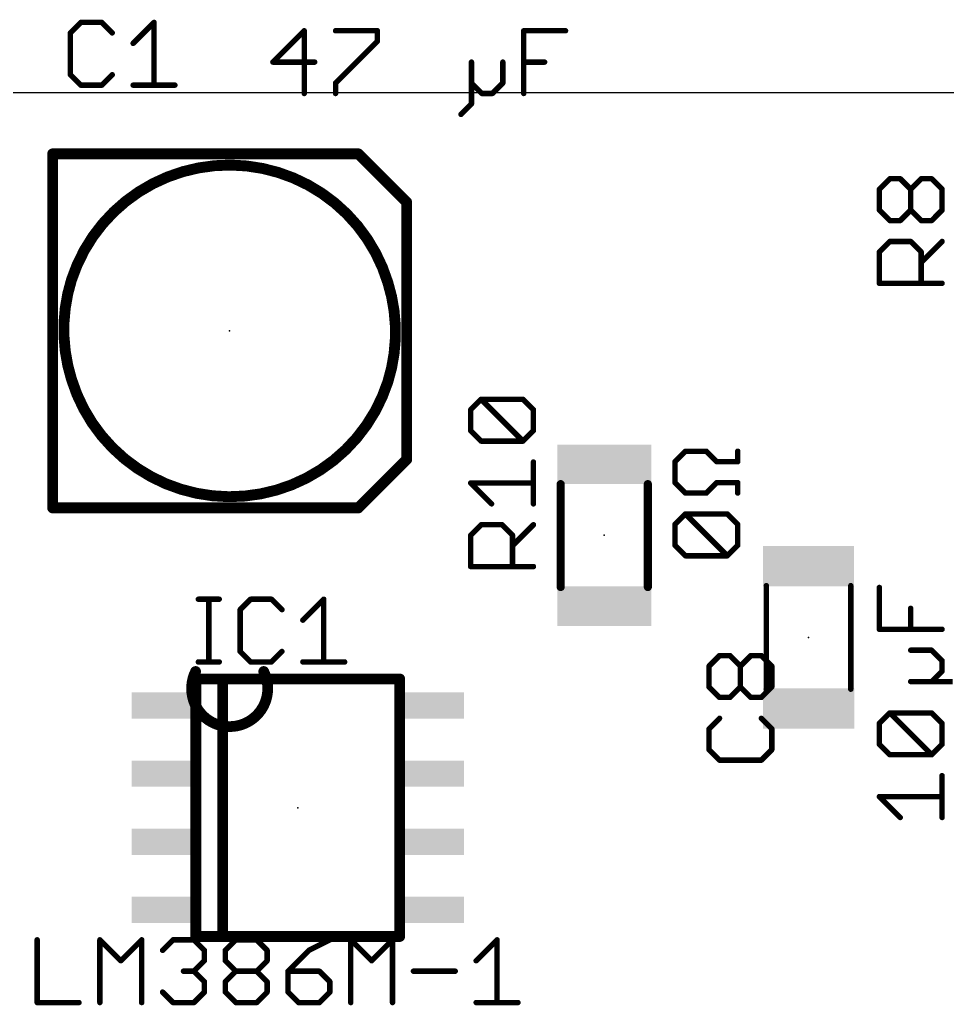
# Model space of a CAD drawing. Extents: x -3.9 to 50, y 0 to 50.9.
# Drawn here: x 6.25 to 23.54, y 32.51 to 50.89 of the extents above; entities that cross this region are included whole.
import ezdxf

# ---------------------------------------------------------------- set-up
doc = ezdxf.new("R2010")
doc.units = 0
for name, color, linetype in [('20', 7, 'CONTINUOUS'), ('21', 253, 'CONTINUOUS'), ('23', 7, 'CONTINUOUS'), ('25', 253, 'CONTINUOUS'), ('27', 253, 'CONTINUOUS'), ('51', 253, 'CONTINUOUS')]:
    doc.layers.add(name, color=color, linetype=linetype)

# ---------------------------------------------------------------- blocks, each defined once
blk = doc.blocks.new('RECT')
blk.add_solid([(-0.5, -0.5), (0.5, -0.5), (-0.5, 0.5), (0.5, 0.5)])

msp = doc.modelspace()

# ---------------------------------------------------------------- linework, layer by layer
at = {"layer": '20'}
msp.add_line((48.565, 49.52), (0, 49.52), dxfattribs=at)
at = {"layer": '21', "const_width": 0.2032}
for points in [[(6.86, 46.185), (6.86, 48.385)], [(6.86, 48.385), (12.56, 48.385)], [(12.56, 48.385), (13.46, 47.485)], [(13.46, 47.485), (13.46, 46.185)], [(6.86, 41.785), (6.86, 43.985)], [(13.46, 43.985), (13.46, 42.685)], [(13.46, 42.685), (12.56, 41.785)], [(12.56, 41.785), (6.86, 41.785)]]:
    msp.add_lwpolyline(points, dxfattribs=at)
at = {"layer": '21'}
for points, const_width in [([(6.9108, 48.385, 1), (6.8092, 48.385)], 0.1016), ([(6.86, 48.4358, 1), (6.86, 48.3342)], 0.1016), ([(12.5959, 48.4209, 1), (12.5241, 48.3491)], 0.1016), ([(12.56, 48.3342, 1), (12.56, 48.4358)], 0.1016), ([(13.11, 45.985, 0.7344), (7.21, 46.035)], 0.2032), ([(13.5108, 47.485, 1), (13.4092, 47.485)], 0.1016), ([(13.4241, 47.4491, 1), (13.4959, 47.5209)], 0.1016), ([(6.8092, 46.185, 1), (6.9108, 46.185)], 0.1016), ([(13.4092, 46.185, 1), (13.5108, 46.185)], 0.1016), ([(7.1617, 46.0506, 1), (7.2583, 46.0194)], 0.1016), ([(13.0614, 45.9702, 1), (13.1586, 45.9998)], 0.1016), ([(7.21, 44.185, 0.7344), (13.11, 44.135)], 0.2032), ([(7.2586, 44.1998, 1), (7.1614, 44.1702)], 0.1016), ([(13.1583, 44.1194, 1), (13.0617, 44.1506)], 0.1016), ([(6.9108, 43.985, 1), (6.8092, 43.985)], 0.1016), ([(13.5108, 43.985, 1), (13.4092, 43.985)], 0.1016), ([(13.4092, 42.685, 1), (13.5108, 42.685)], 0.1016), ([(13.4959, 42.6491, 1), (13.4241, 42.7209)], 0.1016), ([(6.86, 41.8358, 1), (6.86, 41.7342)], 0.1016), ([(6.8092, 41.785, 1), (6.9108, 41.785)], 0.1016), ([(12.5241, 41.8209, 1), (12.5959, 41.7491)], 0.1016), ([(12.56, 41.7342, 1), (12.56, 41.8358)], 0.1016), ([(9.525, 38.735, 1.618), (10.795, 38.735)], 0.2), ([(9.5697, 38.7126, 1), (9.4803, 38.7574)], 0.1), ([(10.8397, 38.7574, 1), (10.7503, 38.7126)], 0.1)]:
    msp.add_lwpolyline(points, format="xyb", dxfattribs=dict(at, const_width=const_width))
at = {"layer": '23'}
for p in [(10.16, 45.085), (17.145, 41.275), (20.955, 39.37), (11.43, 36.195)]:
    msp.add_point(p, dxfattribs=at)
at = {"layer": '25', "const_width": 0.1016}
for points in [[(7.3857, 50.8352), (7.1908, 50.6403)], [(7.7755, 50.8352), (7.3857, 50.8352)], [(7.9704, 50.6403), (7.7755, 50.8352)], [(8.3602, 50.4454), (8.75, 50.8352)], [(8.75, 50.8352), (8.75, 49.6658)], [(7.1908, 50.6403), (7.1908, 49.8607)], [(7.1908, 49.8607), (7.3857, 49.6658)], [(7.7755, 49.6658), (7.9704, 49.8607)], [(7.3857, 49.6658), (7.7755, 49.6658)], [(8.3602, 49.6658), (9.1398, 49.6658)], [(22.2748, 47.7261), (22.4697, 47.921)], [(22.4697, 47.921), (22.6646, 47.921)], [(22.6646, 47.921), (22.8595, 47.7261)], [(22.8595, 47.7261), (23.0544, 47.921)], [(23.0544, 47.921), (23.2493, 47.921)], [(23.2493, 47.921), (23.4442, 47.7261)], [(22.2748, 47.3363), (22.2748, 47.7261)], [(22.8595, 47.3363), (22.8595, 47.7261)], [(23.4442, 47.7261), (23.4442, 47.3363)], [(22.4697, 47.1414), (22.2748, 47.3363)], [(22.8595, 47.3363), (22.6646, 47.1414)], [(23.0544, 47.1414), (22.8595, 47.3363)], [(23.4442, 47.3363), (23.2493, 47.1414)], [(22.6646, 47.1414), (22.4697, 47.1414)], [(23.2493, 47.1414), (23.0544, 47.1414)], [(22.2748, 46.5567), (22.4697, 46.7516)], [(22.4697, 46.7516), (22.8595, 46.7516)], [(22.8595, 46.7516), (23.0544, 46.5567)], [(23.0544, 46.3618), (23.4442, 46.7516)], [(22.2748, 45.972), (22.2748, 46.5567)], [(23.0544, 46.5567), (23.0544, 45.972)], [(23.4442, 45.972), (22.2748, 45.972)], [(14.6548, 43.6143), (14.8497, 43.8092)], [(14.8497, 43.8092), (15.6293, 43.8092)], [(15.6293, 43.0296), (14.8497, 43.8092)], [(15.6293, 43.8092), (15.8242, 43.6143)], [(14.6548, 43.2245), (14.6548, 43.6143)], [(15.8242, 43.6143), (15.8242, 43.2245)], [(14.8497, 43.0296), (14.6548, 43.2245)], [(15.8242, 43.2245), (15.6293, 43.0296)], [(15.6293, 43.0296), (14.8497, 43.0296)], [(15.8242, 41.8602), (15.8242, 42.6398)], [(15.0446, 41.8602), (14.6548, 42.25)], [(14.6548, 42.25), (15.8242, 42.25)], [(14.6548, 41.2755), (14.8497, 41.4704)], [(14.8497, 41.4704), (15.2395, 41.4704)], [(15.2395, 41.4704), (15.4344, 41.2755)], [(15.4344, 41.0806), (15.8242, 41.4704)], [(14.6548, 40.6908), (14.6548, 41.2755)], [(15.4344, 41.2755), (15.4344, 40.6908)], [(15.8242, 40.6908), (14.6548, 40.6908)], [(9.5758, 40.0822), (9.9656, 40.0822)], [(9.7707, 38.9128), (9.7707, 40.0822)], [(10.5503, 40.0822), (10.3554, 39.8873)], [(10.9401, 40.0822), (10.5503, 40.0822)], [(11.135, 39.8873), (10.9401, 40.0822)], [(11.5248, 39.6924), (11.9146, 40.0822)], [(11.9146, 40.0822), (11.9146, 38.9128)], [(10.3554, 39.8873), (10.3554, 39.1077)], [(10.3554, 39.1077), (10.5503, 38.9128)], [(10.9401, 38.9128), (11.135, 39.1077)], [(9.5758, 38.9128), (9.9656, 38.9128)], [(10.5503, 38.9128), (10.9401, 38.9128)], [(11.5248, 38.9128), (12.3044, 38.9128)], [(19.0998, 38.8361), (19.2947, 39.031)], [(19.2947, 39.031), (19.4896, 39.031)], [(19.4896, 39.031), (19.6845, 38.8361)], [(19.6845, 38.8361), (19.8794, 39.031)], [(19.8794, 39.031), (20.0743, 39.031)], [(20.0743, 39.031), (20.2692, 38.8361)], [(19.0998, 38.4463), (19.0998, 38.8361)], [(19.6845, 38.4463), (19.6845, 38.8361)], [(20.2692, 38.8361), (20.2692, 38.4463)], [(19.2947, 38.2514), (19.0998, 38.4463)], [(19.6845, 38.4463), (19.4896, 38.2514)], [(19.8794, 38.2514), (19.6845, 38.4463)], [(20.2692, 38.4463), (20.0743, 38.2514)], [(19.4896, 38.2514), (19.2947, 38.2514)], [(20.0743, 38.2514), (19.8794, 38.2514)], [(19.2947, 37.8616), (19.0998, 37.6667)], [(20.2692, 37.6667), (20.0743, 37.8616)], [(19.0998, 37.6667), (19.0998, 37.2769)], [(20.2692, 37.2769), (20.2692, 37.6667)], [(19.0998, 37.2769), (19.2947, 37.082)], [(20.0743, 37.082), (20.2692, 37.2769)], [(19.2947, 37.082), (20.0743, 37.082)]]:
    msp.add_lwpolyline(points, dxfattribs=at)
at = {"layer": '25', "const_width": 0.0508}
for points in [[(7.3857, 50.8606, 1), (7.3857, 50.8098)], [(7.4037, 50.8172, 1), (7.3677, 50.8532)], [(7.7935, 50.8532, 1), (7.7575, 50.8172)], [(7.7755, 50.8098, 1), (7.7755, 50.8606)], [(8.7754, 50.8352, 1), (8.7246, 50.8352)], [(8.768, 50.8172, 1), (8.732, 50.8532)], [(7.1728, 50.6583, 1), (7.2088, 50.6223)], [(7.2162, 50.6403, 1), (7.1654, 50.6403)], [(7.9524, 50.6223, 1), (7.9884, 50.6583)], [(8.3422, 50.4634, 1), (8.3782, 50.4274)], [(7.2088, 49.8787, 1), (7.1728, 49.8427)], [(7.1654, 49.8607, 1), (7.2162, 49.8607)], [(7.9884, 49.8427, 1), (7.9524, 49.8787)], [(7.3857, 49.6912, 1), (7.3857, 49.6404)], [(7.3677, 49.6478, 1), (7.4037, 49.6838)], [(7.7575, 49.6838, 1), (7.7935, 49.6478)], [(7.7755, 49.6404, 1), (7.7755, 49.6912)], [(8.3602, 49.6912, 1), (8.3602, 49.6404)], [(8.7246, 49.6658, 1), (8.7754, 49.6658)], [(9.1398, 49.6404, 1), (9.1398, 49.6912)], [(22.4697, 47.9464, 1), (22.4697, 47.8956)], [(22.4877, 47.903, 1), (22.4517, 47.939)], [(22.6826, 47.939, 1), (22.6466, 47.903)], [(22.6646, 47.8956, 1), (22.6646, 47.9464)], [(23.0544, 47.9464, 1), (23.0544, 47.8956)], [(23.0724, 47.903, 1), (23.0364, 47.939)], [(23.2673, 47.939, 1), (23.2313, 47.903)], [(23.2493, 47.8956, 1), (23.2493, 47.9464)], [(22.3002, 47.7261, 1), (22.2494, 47.7261)], [(22.8849, 47.7261, 1), (22.8341, 47.7261)], [(23.4696, 47.7261, 1), (23.4188, 47.7261)], [(22.2568, 47.7441, 1), (22.2928, 47.7081)], [(22.8415, 47.7441, 1), (22.8775, 47.7081)], [(22.8415, 47.7081, 1), (22.8775, 47.7441)], [(23.4262, 47.7081, 1), (23.4622, 47.7441)], [(22.2928, 47.3543, 1), (22.2568, 47.3183)], [(22.2494, 47.3363, 1), (22.3002, 47.3363)], [(22.8775, 47.3543, 1), (22.8415, 47.3183)], [(22.8341, 47.3363, 1), (22.8849, 47.3363)], [(22.8775, 47.3183, 1), (22.8415, 47.3543)], [(23.4188, 47.3363, 1), (23.4696, 47.3363)], [(23.4622, 47.3183, 1), (23.4262, 47.3543)], [(22.4697, 47.1668, 1), (22.4697, 47.116)], [(22.4517, 47.1234, 1), (22.4877, 47.1594)], [(22.6466, 47.1594, 1), (22.6826, 47.1234)], [(22.6646, 47.116, 1), (22.6646, 47.1668)], [(23.0544, 47.1668, 1), (23.0544, 47.116)], [(23.0364, 47.1234, 1), (23.0724, 47.1594)], [(23.2313, 47.1594, 1), (23.2673, 47.1234)], [(23.2493, 47.116, 1), (23.2493, 47.1668)], [(22.4697, 46.777, 1), (22.4697, 46.7262)], [(22.4877, 46.7336, 1), (22.4517, 46.7696)], [(22.8775, 46.7696, 1), (22.8415, 46.7336)], [(22.8595, 46.7262, 1), (22.8595, 46.777)], [(23.4622, 46.7336, 1), (23.4262, 46.7696)], [(22.2568, 46.5747, 1), (22.2928, 46.5387)], [(22.3002, 46.5567, 1), (22.2494, 46.5567)], [(23.0798, 46.5567, 1), (23.029, 46.5567)], [(23.0364, 46.5387, 1), (23.0724, 46.5747)], [(23.0364, 46.3798, 1), (23.0724, 46.3438)], [(22.2748, 45.9974, 1), (22.2748, 45.9466)], [(22.2494, 45.972, 1), (22.3002, 45.972)], [(23.029, 45.972, 1), (23.0798, 45.972)], [(23.4442, 45.9466, 1), (23.4442, 45.9974)], [(14.8677, 43.8272, 1), (14.8317, 43.7912)], [(14.8497, 43.8346, 1), (14.8497, 43.7838)], [(14.8677, 43.7912, 1), (14.8317, 43.8272)], [(15.6473, 43.8272, 1), (15.6113, 43.7912)], [(15.6293, 43.7838, 1), (15.6293, 43.8346)], [(14.6368, 43.6323, 1), (14.6728, 43.5963)], [(14.6802, 43.6143, 1), (14.6294, 43.6143)], [(15.8496, 43.6143, 1), (15.7988, 43.6143)], [(15.8062, 43.5963, 1), (15.8422, 43.6323)], [(14.6728, 43.2425, 1), (14.6368, 43.2065)], [(14.6294, 43.2245, 1), (14.6802, 43.2245)], [(15.7988, 43.2245, 1), (15.8496, 43.2245)], [(15.8422, 43.2065, 1), (15.8062, 43.2425)], [(14.8497, 43.055, 1), (14.8497, 43.0042)], [(14.8317, 43.0116, 1), (14.8677, 43.0476)], [(15.6113, 43.0476, 1), (15.6473, 43.0116)], [(15.6113, 43.0116, 1), (15.6473, 43.0476)], [(15.6293, 43.0042, 1), (15.6293, 43.055)], [(15.8496, 42.6398, 1), (15.7988, 42.6398)], [(14.6728, 42.268, 1), (14.6368, 42.232)], [(14.6548, 42.2754, 1), (14.6548, 42.2246)], [(15.8242, 42.2246, 1), (15.8242, 42.2754)], [(15.0266, 41.8422, 1), (15.0626, 41.8782)], [(15.7988, 41.8602, 1), (15.8496, 41.8602)], [(14.8497, 41.4958, 1), (14.8497, 41.445)], [(14.8677, 41.4524, 1), (14.8317, 41.4884)], [(15.2575, 41.4884, 1), (15.2215, 41.4524)], [(15.2395, 41.445, 1), (15.2395, 41.4958)], [(15.8422, 41.4524, 1), (15.8062, 41.4884)], [(14.6368, 41.2935, 1), (14.6728, 41.2575)], [(14.6802, 41.2755, 1), (14.6294, 41.2755)], [(15.4598, 41.2755, 1), (15.409, 41.2755)], [(15.4164, 41.2575, 1), (15.4524, 41.2935)], [(15.4164, 41.0986, 1), (15.4524, 41.0626)], [(14.6548, 40.7162, 1), (14.6548, 40.6654)], [(14.6294, 40.6908, 1), (14.6802, 40.6908)], [(15.409, 40.6908, 1), (15.4598, 40.6908)], [(15.8242, 40.6654, 1), (15.8242, 40.7162)], [(9.5758, 40.1076, 1), (9.5758, 40.0568)], [(9.7961, 40.0822, 1), (9.7453, 40.0822)], [(9.9656, 40.0568, 1), (9.9656, 40.1076)], [(10.5503, 40.1076, 1), (10.5503, 40.0568)], [(10.5683, 40.0642, 1), (10.5323, 40.1002)], [(10.9581, 40.1002, 1), (10.9221, 40.0642)], [(10.9401, 40.0568, 1), (10.9401, 40.1076)], [(11.94, 40.0822, 1), (11.8892, 40.0822)], [(11.9326, 40.0642, 1), (11.8966, 40.1002)], [(10.3374, 39.9053, 1), (10.3734, 39.8693)], [(10.3808, 39.8873, 1), (10.33, 39.8873)], [(11.117, 39.8693, 1), (11.153, 39.9053)], [(11.5068, 39.7104, 1), (11.5428, 39.6744)], [(10.3734, 39.1257, 1), (10.3374, 39.0897)], [(11.153, 39.0897, 1), (11.117, 39.1257)], [(9.5758, 38.9382, 1), (9.5758, 38.8874)], [(9.9656, 38.8874, 1), (9.9656, 38.9382)], [(10.33, 39.1077, 1), (10.3808, 39.1077)], [(10.5503, 38.9382, 1), (10.5503, 38.8874)], [(10.5323, 38.8948, 1), (10.5683, 38.9308)], [(10.9221, 38.9308, 1), (10.9581, 38.8948)], [(10.9401, 38.8874, 1), (10.9401, 38.9382)], [(11.5248, 38.9382, 1), (11.5248, 38.8874)], [(12.3044, 38.8874, 1), (12.3044, 38.9382)], [(19.2947, 39.0564, 1), (19.2947, 39.0056)], [(19.3127, 39.013, 1), (19.2767, 39.049)], [(19.5076, 39.049, 1), (19.4716, 39.013)], [(19.4896, 39.0056, 1), (19.4896, 39.0564)], [(19.8794, 39.0564, 1), (19.8794, 39.0056)], [(19.8974, 39.013, 1), (19.8614, 39.049)], [(20.0923, 39.049, 1), (20.0563, 39.013)], [(20.0743, 39.0056, 1), (20.0743, 39.0564)], [(9.7453, 38.9128, 1), (9.7961, 38.9128)], [(11.8892, 38.9128, 1), (11.94, 38.9128)], [(19.0818, 38.8541, 1), (19.1178, 38.8181)], [(19.1252, 38.8361, 1), (19.0744, 38.8361)], [(19.6665, 38.8541, 1), (19.7025, 38.8181)], [(19.7099, 38.8361, 1), (19.6591, 38.8361)], [(19.6665, 38.8181, 1), (19.7025, 38.8541)], [(20.2946, 38.8361, 1), (20.2438, 38.8361)], [(20.2512, 38.8181, 1), (20.2872, 38.8541)], [(19.1178, 38.4643, 1), (19.0818, 38.4283)], [(19.0744, 38.4463, 1), (19.1252, 38.4463)], [(19.7025, 38.4643, 1), (19.6665, 38.4283)], [(19.6591, 38.4463, 1), (19.7099, 38.4463)], [(19.7025, 38.4283, 1), (19.6665, 38.4643)], [(20.2438, 38.4463, 1), (20.2946, 38.4463)], [(20.2872, 38.4283, 1), (20.2512, 38.4643)], [(19.2947, 38.2768, 1), (19.2947, 38.226)], [(19.2767, 38.2334, 1), (19.3127, 38.2694)], [(19.4716, 38.2694, 1), (19.5076, 38.2334)], [(19.4896, 38.226, 1), (19.4896, 38.2768)], [(19.8794, 38.2768, 1), (19.8794, 38.226)], [(19.8614, 38.2334, 1), (19.8974, 38.2694)], [(20.0563, 38.2694, 1), (20.0923, 38.2334)], [(20.0743, 38.226, 1), (20.0743, 38.2768)], [(19.3127, 37.8436, 1), (19.2767, 37.8796)], [(20.0923, 37.8796, 1), (20.0563, 37.8436)], [(19.0818, 37.6847, 1), (19.1178, 37.6487)], [(19.1252, 37.6667, 1), (19.0744, 37.6667)], [(20.2946, 37.6667, 1), (20.2438, 37.6667)], [(20.2512, 37.6487, 1), (20.2872, 37.6847)], [(19.1178, 37.2949, 1), (19.0818, 37.2589)], [(19.0744, 37.2769, 1), (19.1252, 37.2769)], [(20.2438, 37.2769, 1), (20.2946, 37.2769)], [(20.2872, 37.2589, 1), (20.2512, 37.2949)], [(19.2947, 37.1074, 1), (19.2947, 37.0566)], [(19.2767, 37.064, 1), (19.3127, 37.1)], [(20.0563, 37.1, 1), (20.0923, 37.064)], [(20.0743, 37.0566, 1), (20.0743, 37.1074)]]:
    msp.add_lwpolyline(points, format="xyb", dxfattribs=at)
at = {"layer": '27', "const_width": 0.1016}
for points in [[(11.5505, 50.6802), (10.9658, 50.0955)], [(11.5505, 49.5108), (11.5505, 50.6802)], [(12.1352, 50.6802), (12.9148, 50.6802)], [(12.9148, 50.6802), (12.9148, 50.4853)], [(15.6434, 49.5108), (15.6434, 50.6802)], [(15.6434, 50.6802), (16.423, 50.6802)], [(12.9148, 50.4853), (12.1352, 49.7057)], [(10.9658, 50.0955), (11.7454, 50.0955)], [(14.6689, 50.0955), (14.6689, 49.7057)], [(15.2536, 49.7057), (15.2536, 50.0955)], [(15.6434, 50.0955), (16.0332, 50.0955)], [(12.1352, 49.7057), (12.1352, 49.5108)], [(14.6689, 49.7057), (14.8638, 49.5108)], [(14.6689, 49.7057), (14.6689, 49.3159)], [(15.0587, 49.5108), (15.2536, 49.7057)], [(14.8638, 49.5108), (15.0587, 49.5108)], [(14.6689, 49.3159), (14.474, 49.121)], [(18.4648, 42.6461), (18.6597, 42.841)], [(18.6597, 42.841), (19.0495, 42.841)], [(19.0495, 42.841), (19.2444, 42.6461)], [(19.6342, 42.6461), (19.6342, 42.841)], [(18.4648, 42.2563), (18.4648, 42.6461)], [(19.2444, 42.6461), (19.6342, 42.6461)], [(18.6597, 42.0614), (18.4648, 42.2563)], [(19.2444, 42.2563), (19.0495, 42.0614)], [(19.6342, 42.2563), (19.2444, 42.2563)], [(19.6342, 42.0614), (19.6342, 42.2563)], [(19.0495, 42.0614), (18.6597, 42.0614)], [(18.4648, 41.4767), (18.6597, 41.6716)], [(18.6597, 41.6716), (19.4393, 41.6716)], [(19.4393, 40.892), (18.6597, 41.6716)], [(19.4393, 41.6716), (19.6342, 41.4767)], [(18.4648, 41.0869), (18.4648, 41.4767)], [(19.6342, 41.4767), (19.6342, 41.0869)], [(18.6597, 40.892), (18.4648, 41.0869)], [(19.6342, 41.0869), (19.4393, 40.892)], [(19.4393, 40.892), (18.6597, 40.892)], [(22.2748, 39.5214), (22.2748, 40.301)], [(22.8595, 39.5214), (22.8595, 39.9112)], [(23.4442, 39.5214), (22.2748, 39.5214)], [(23.2493, 39.1316), (22.8595, 39.1316)], [(23.4442, 38.9367), (23.2493, 39.1316)], [(23.4442, 38.7418), (23.4442, 38.9367)], [(23.2493, 38.5469), (23.4442, 38.7418)], [(22.8595, 38.5469), (23.2493, 38.5469)], [(23.2493, 38.5469), (23.6391, 38.5469)], [(22.2748, 37.7673), (22.4697, 37.9622)], [(22.4697, 37.9622), (23.2493, 37.9622)], [(23.2493, 37.1826), (22.4697, 37.9622)], [(23.2493, 37.9622), (23.4442, 37.7673)], [(22.2748, 37.3775), (22.2748, 37.7673)], [(23.4442, 37.7673), (23.4442, 37.3775)], [(22.4697, 37.1826), (22.2748, 37.3775)], [(23.4442, 37.3775), (23.2493, 37.1826)], [(23.2493, 37.1826), (22.4697, 37.1826)], [(23.4442, 36.0132), (23.4442, 36.7928)], [(22.6646, 36.0132), (22.2748, 36.403)], [(22.2748, 36.403), (23.4442, 36.403)], [(6.5706, 33.7322), (6.5706, 32.5628)], [(7.74, 32.5628), (7.74, 33.7322)], [(7.74, 33.7322), (8.1298, 33.3424)], [(8.1298, 33.3424), (8.5196, 33.7322)], [(8.5196, 33.7322), (8.5196, 32.5628)], [(8.9094, 33.5373), (9.1043, 33.7322)], [(9.1043, 33.7322), (9.4941, 33.7322)], [(9.4941, 33.7322), (9.689, 33.5373)], [(10.0788, 33.5373), (10.2737, 33.7322)], [(10.2737, 33.7322), (10.6635, 33.7322)], [(10.6635, 33.7322), (10.8584, 33.5373)], [(12.0278, 33.7322), (11.638, 33.5373)], [(12.4176, 32.5628), (12.4176, 33.7322)], [(12.4176, 33.7322), (12.8074, 33.3424)], [(12.8074, 33.3424), (13.1972, 33.7322)], [(13.1972, 33.7322), (13.1972, 32.5628)], [(14.7564, 33.3424), (15.1462, 33.7322)], [(15.1462, 33.7322), (15.1462, 32.5628)], [(9.689, 33.5373), (9.689, 33.3424)], [(10.0788, 33.3424), (10.0788, 33.5373)], [(10.8584, 33.5373), (10.8584, 33.3424)], [(11.638, 33.5373), (11.2482, 33.1475)], [(9.689, 33.3424), (9.4941, 33.1475)], [(10.2737, 33.1475), (10.0788, 33.3424)], [(10.8584, 33.3424), (10.6635, 33.1475)], [(9.4941, 33.1475), (9.2992, 33.1475)], [(9.4941, 33.1475), (9.689, 32.9526)], [(10.0788, 32.9526), (10.2737, 33.1475)], [(10.2737, 33.1475), (10.6635, 33.1475)], [(10.6635, 33.1475), (10.8584, 32.9526)], [(11.2482, 33.1475), (11.2482, 32.7577)], [(11.8329, 33.1475), (11.2482, 33.1475)], [(12.0278, 32.9526), (11.8329, 33.1475)], [(13.587, 33.1475), (14.3666, 33.1475)], [(9.689, 32.9526), (9.689, 32.7577)], [(10.0788, 32.7577), (10.0788, 32.9526)], [(10.8584, 32.9526), (10.8584, 32.7577)], [(12.0278, 32.7577), (12.0278, 32.9526)], [(9.1043, 32.5628), (8.9094, 32.7577)], [(9.689, 32.7577), (9.4941, 32.5628)], [(10.2737, 32.5628), (10.0788, 32.7577)], [(10.8584, 32.7577), (10.6635, 32.5628)], [(11.2482, 32.7577), (11.4431, 32.5628)], [(11.8329, 32.5628), (12.0278, 32.7577)], [(6.5706, 32.5628), (7.3502, 32.5628)], [(9.4941, 32.5628), (9.1043, 32.5628)], [(10.6635, 32.5628), (10.2737, 32.5628)], [(11.4431, 32.5628), (11.8329, 32.5628)], [(14.7564, 32.5628), (15.536, 32.5628)]]:
    msp.add_lwpolyline(points, dxfattribs=at)
at = {"layer": '27', "const_width": 0.0508}
for points in [[(11.5759, 50.6802, 1), (11.5251, 50.6802)], [(11.5685, 50.6622, 1), (11.5325, 50.6982)], [(12.1352, 50.7056, 1), (12.1352, 50.6548)], [(12.9402, 50.6802, 1), (12.8894, 50.6802)], [(12.9148, 50.6548, 1), (12.9148, 50.7056)], [(15.6688, 50.6802, 1), (15.618, 50.6802)], [(15.6434, 50.7056, 1), (15.6434, 50.6548)], [(16.423, 50.6548, 1), (16.423, 50.7056)], [(12.9328, 50.4673, 1), (12.8968, 50.5033)], [(12.8894, 50.4853, 1), (12.9402, 50.4853)], [(10.9478, 50.1135, 1), (10.9838, 50.0775)], [(10.9658, 50.1209, 1), (10.9658, 50.0701)], [(11.7454, 50.0701, 1), (11.7454, 50.1209)], [(14.6943, 50.0955, 1), (14.6435, 50.0955)], [(15.279, 50.0955, 1), (15.2282, 50.0955)], [(15.6434, 50.1209, 1), (15.6434, 50.0701)], [(16.0332, 50.0701, 1), (16.0332, 50.1209)], [(12.1172, 49.7237, 1), (12.1532, 49.6877)], [(12.1606, 49.7057, 1), (12.1098, 49.7057)], [(14.6868, 49.7237, 1), (14.6509, 49.6877)], [(14.6943, 49.7057, 1), (14.6435, 49.7057)], [(14.6435, 49.7057, 1), (14.6943, 49.7057)], [(15.2282, 49.7057, 1), (15.279, 49.7057)], [(15.2715, 49.6877, 1), (15.2356, 49.7237)], [(11.5251, 49.5108, 1), (11.5759, 49.5108)], [(12.1098, 49.5108, 1), (12.1606, 49.5108)], [(14.8638, 49.5362, 1), (14.8638, 49.4854)], [(14.8458, 49.4928, 1), (14.8817, 49.5288)], [(15.0407, 49.5288, 1), (15.0766, 49.4928)], [(15.0587, 49.4854, 1), (15.0587, 49.5362)], [(15.618, 49.5108, 1), (15.6688, 49.5108)], [(14.6435, 49.3159, 1), (14.6943, 49.3159)], [(14.6868, 49.2979, 1), (14.6509, 49.3339)], [(14.456, 49.139, 1), (14.492, 49.103)], [(18.6597, 42.8664, 1), (18.6597, 42.8156)], [(18.6777, 42.823, 1), (18.6417, 42.859)], [(19.0675, 42.859, 1), (19.0315, 42.823)], [(19.0495, 42.8156, 1), (19.0495, 42.8664)], [(19.6596, 42.841, 1), (19.6088, 42.841)], [(18.4468, 42.6641, 1), (18.4828, 42.6281)], [(18.4902, 42.6461, 1), (18.4394, 42.6461)], [(19.2444, 42.6715, 1), (19.2444, 42.6207)], [(19.2264, 42.6281, 1), (19.2624, 42.6641)], [(19.6088, 42.6461, 1), (19.6596, 42.6461)], [(19.6342, 42.6207, 1), (19.6342, 42.6715)], [(18.4828, 42.2743, 1), (18.4468, 42.2383)], [(18.4394, 42.2563, 1), (18.4902, 42.2563)], [(19.2444, 42.2817, 1), (19.2444, 42.2309)], [(19.2624, 42.2383, 1), (19.2264, 42.2743)], [(19.6596, 42.2563, 1), (19.6088, 42.2563)], [(19.6342, 42.2309, 1), (19.6342, 42.2817)], [(18.6597, 42.0868, 1), (18.6597, 42.036)], [(18.6417, 42.0434, 1), (18.6777, 42.0794)], [(19.0315, 42.0794, 1), (19.0675, 42.0434)], [(19.0495, 42.036, 1), (19.0495, 42.0868)], [(19.6088, 42.0614, 1), (19.6596, 42.0614)], [(18.6777, 41.6896, 1), (18.6417, 41.6536)], [(18.6597, 41.697, 1), (18.6597, 41.6462)], [(18.6777, 41.6536, 1), (18.6417, 41.6896)], [(19.4573, 41.6896, 1), (19.4213, 41.6536)], [(19.4393, 41.6462, 1), (19.4393, 41.697)], [(18.4902, 41.4767, 1), (18.4394, 41.4767)], [(19.6596, 41.4767, 1), (19.6088, 41.4767)], [(18.4468, 41.4947, 1), (18.4828, 41.4587)], [(19.6162, 41.4587, 1), (19.6522, 41.4947)], [(18.4828, 41.1049, 1), (18.4468, 41.0689)], [(18.4394, 41.0869, 1), (18.4902, 41.0869)], [(19.6088, 41.0869, 1), (19.6596, 41.0869)], [(19.6522, 41.0689, 1), (19.6162, 41.1049)], [(18.6597, 40.9174, 1), (18.6597, 40.8666)], [(18.6417, 40.874, 1), (18.6777, 40.91)], [(19.4213, 40.91, 1), (19.4573, 40.874)], [(19.4213, 40.874, 1), (19.4573, 40.91)], [(19.4393, 40.8666, 1), (19.4393, 40.9174)], [(22.3002, 40.301, 1), (22.2494, 40.301)], [(22.8849, 39.9112, 1), (22.8341, 39.9112)], [(22.2748, 39.5468, 1), (22.2748, 39.496)], [(22.2494, 39.5214, 1), (22.3002, 39.5214)], [(22.8341, 39.5214, 1), (22.8849, 39.5214)], [(23.4442, 39.496, 1), (23.4442, 39.5468)], [(22.8595, 39.157, 1), (22.8595, 39.1062)], [(23.2673, 39.1496, 1), (23.2313, 39.1136)], [(23.2493, 39.1062, 1), (23.2493, 39.157)], [(23.4696, 38.9367, 1), (23.4188, 38.9367)], [(23.4262, 38.9187, 1), (23.4622, 38.9547)], [(23.4622, 38.7238, 1), (23.4262, 38.7598)], [(22.8595, 38.5723, 1), (22.8595, 38.5215)], [(23.2313, 38.5649, 1), (23.2673, 38.5289)], [(23.2493, 38.5723, 1), (23.2493, 38.5215)], [(23.2493, 38.5215, 1), (23.2493, 38.5723)], [(23.4188, 38.7418, 1), (23.4696, 38.7418)], [(22.4877, 37.9802, 1), (22.4517, 37.9442)], [(22.4697, 37.9876, 1), (22.4697, 37.9368)], [(22.4877, 37.9442, 1), (22.4517, 37.9802)], [(23.2673, 37.9802, 1), (23.2313, 37.9442)], [(23.2493, 37.9368, 1), (23.2493, 37.9876)], [(22.2568, 37.7853, 1), (22.2928, 37.7493)], [(22.3002, 37.7673, 1), (22.2494, 37.7673)], [(23.4696, 37.7673, 1), (23.4188, 37.7673)], [(23.4262, 37.7493, 1), (23.4622, 37.7853)], [(22.2928, 37.3955, 1), (22.2568, 37.3595)], [(22.2494, 37.3775, 1), (22.3002, 37.3775)], [(23.4188, 37.3775, 1), (23.4696, 37.3775)], [(23.4622, 37.3595, 1), (23.4262, 37.3955)], [(22.4697, 37.208, 1), (22.4697, 37.1572)], [(22.4517, 37.1646, 1), (22.4877, 37.2006)], [(23.2313, 37.2006, 1), (23.2673, 37.1646)], [(23.2313, 37.1646, 1), (23.2673, 37.2006)], [(23.2493, 37.1572, 1), (23.2493, 37.208)], [(23.4696, 36.7928, 1), (23.4188, 36.7928)], [(22.2928, 36.421, 1), (22.2568, 36.385)], [(22.2748, 36.4284, 1), (22.2748, 36.3776)], [(23.4442, 36.3776, 1), (23.4442, 36.4284)], [(22.6466, 35.9952, 1), (22.6826, 36.0312)], [(23.4188, 36.0132, 1), (23.4696, 36.0132)], [(6.596, 33.7322, 1), (6.5452, 33.7322)], [(7.758, 33.7502, 1), (7.722, 33.7142)], [(7.7654, 33.7322, 1), (7.7146, 33.7322)], [(8.545, 33.7322, 1), (8.4942, 33.7322)], [(8.5376, 33.7142, 1), (8.5016, 33.7502)], [(9.1043, 33.7576, 1), (9.1043, 33.7068)], [(9.1223, 33.7142, 1), (9.0863, 33.7502)], [(9.5121, 33.7502, 1), (9.4761, 33.7142)], [(9.4941, 33.7068, 1), (9.4941, 33.7576)], [(10.2737, 33.7576, 1), (10.2737, 33.7068)], [(10.2917, 33.7142, 1), (10.2557, 33.7502)], [(10.6815, 33.7502, 1), (10.6455, 33.7142)], [(10.6635, 33.7068, 1), (10.6635, 33.7576)], [(12.0391, 33.7095, 1), (12.0164, 33.7549)], [(12.4356, 33.7502, 1), (12.3996, 33.7142)], [(12.443, 33.7322, 1), (12.3922, 33.7322)], [(13.2226, 33.7322, 1), (13.1718, 33.7322)], [(13.2151, 33.7142, 1), (13.1792, 33.7502)], [(15.1716, 33.7322, 1), (15.1208, 33.7322)], [(15.1641, 33.7142, 1), (15.1282, 33.7502)], [(8.8914, 33.5553, 1), (8.9274, 33.5193)], [(9.7144, 33.5373, 1), (9.6636, 33.5373)], [(9.671, 33.5193, 1), (9.707, 33.5553)], [(10.0608, 33.5553, 1), (10.0968, 33.5193)], [(10.1042, 33.5373, 1), (10.0534, 33.5373)], [(10.8838, 33.5373, 1), (10.833, 33.5373)], [(10.8404, 33.5193, 1), (10.8764, 33.5553)], [(11.6266, 33.56, 1), (11.6493, 33.5146)], [(11.656, 33.5193, 1), (11.62, 33.5553)], [(8.1118, 33.3604, 1), (8.1478, 33.3244)], [(8.1118, 33.3244, 1), (8.1478, 33.3604)], [(9.6636, 33.3424, 1), (9.7144, 33.3424)], [(9.707, 33.3244, 1), (9.671, 33.3604)], [(10.0968, 33.3604, 1), (10.0608, 33.3244)], [(10.0534, 33.3424, 1), (10.1042, 33.3424)], [(10.833, 33.3424, 1), (10.8838, 33.3424)], [(10.8764, 33.3244, 1), (10.8404, 33.3604)], [(12.7894, 33.3604, 1), (12.8253, 33.3244)], [(12.7894, 33.3244, 1), (12.8253, 33.3604)], [(14.7384, 33.3604, 1), (14.7743, 33.3244)], [(9.2992, 33.1729, 1), (9.2992, 33.1221)], [(9.5121, 33.1655, 1), (9.4761, 33.1295)], [(9.4761, 33.1655, 1), (9.5121, 33.1295)], [(9.4941, 33.1221, 1), (9.4941, 33.1729)], [(10.2737, 33.1729, 1), (10.2737, 33.1221)], [(10.2917, 33.1295, 1), (10.2557, 33.1655)], [(10.2557, 33.1295, 1), (10.2917, 33.1655)], [(10.6815, 33.1655, 1), (10.6455, 33.1295)], [(10.6455, 33.1655, 1), (10.6815, 33.1295)], [(10.6635, 33.1221, 1), (10.6635, 33.1729)], [(11.2302, 33.1655, 1), (11.2662, 33.1295)], [(11.2736, 33.1475, 1), (11.2228, 33.1475)], [(11.2482, 33.1729, 1), (11.2482, 33.1221)], [(11.8509, 33.1655, 1), (11.8149, 33.1295)], [(11.8329, 33.1221, 1), (11.8329, 33.1729)], [(13.587, 33.1729, 1), (13.587, 33.1221)], [(14.3666, 33.1221, 1), (14.3666, 33.1729)], [(9.7144, 32.9526, 1), (9.6636, 32.9526)], [(9.671, 32.9346, 1), (9.707, 32.9706)], [(10.0608, 32.9706, 1), (10.0968, 32.9346)], [(10.1042, 32.9526, 1), (10.0534, 32.9526)], [(10.8838, 32.9526, 1), (10.833, 32.9526)], [(10.8404, 32.9346, 1), (10.8764, 32.9706)], [(12.0532, 32.9526, 1), (12.0024, 32.9526)], [(12.0098, 32.9346, 1), (12.0458, 32.9706)], [(8.9274, 32.7757, 1), (8.8914, 32.7397)], [(9.6636, 32.7577, 1), (9.7144, 32.7577)], [(9.707, 32.7397, 1), (9.671, 32.7757)], [(10.0968, 32.7757, 1), (10.0608, 32.7397)], [(10.0534, 32.7577, 1), (10.1042, 32.7577)], [(10.833, 32.7577, 1), (10.8838, 32.7577)], [(10.8764, 32.7397, 1), (10.8404, 32.7757)], [(11.2662, 32.7757, 1), (11.2302, 32.7397)], [(11.2228, 32.7577, 1), (11.2736, 32.7577)], [(12.0024, 32.7577, 1), (12.0532, 32.7577)], [(12.0458, 32.7397, 1), (12.0098, 32.7757)], [(6.5706, 32.5882, 1), (6.5706, 32.5374)], [(6.5452, 32.5628, 1), (6.596, 32.5628)], [(7.3502, 32.5374, 1), (7.3502, 32.5882)], [(7.7146, 32.5628, 1), (7.7654, 32.5628)], [(8.4942, 32.5628, 1), (8.545, 32.5628)], [(9.1043, 32.5882, 1), (9.1043, 32.5374)], [(9.0863, 32.5448, 1), (9.1223, 32.5808)], [(9.4761, 32.5808, 1), (9.5121, 32.5448)], [(9.4941, 32.5374, 1), (9.4941, 32.5882)], [(10.2737, 32.5882, 1), (10.2737, 32.5374)], [(10.2557, 32.5448, 1), (10.2917, 32.5808)], [(10.6455, 32.5808, 1), (10.6815, 32.5448)], [(10.6635, 32.5374, 1), (10.6635, 32.5882)], [(11.4431, 32.5882, 1), (11.4431, 32.5374)], [(11.4251, 32.5448, 1), (11.4611, 32.5808)], [(11.8149, 32.5808, 1), (11.8509, 32.5448)], [(11.8329, 32.5374, 1), (11.8329, 32.5882)], [(12.3922, 32.5628, 1), (12.443, 32.5628)], [(13.1718, 32.5628, 1), (13.2226, 32.5628)], [(14.7564, 32.5882, 1), (14.7564, 32.5374)], [(15.1208, 32.5628, 1), (15.1716, 32.5628)], [(15.536, 32.5374, 1), (15.536, 32.5882)]]:
    msp.add_lwpolyline(points, format="xyb", dxfattribs=at)
at = {"layer": '51'}
for points, const_width in [([(6.86, 43.985), (6.86, 46.185)], 0.2032), ([(13.46, 46.185), (13.46, 43.985)], 0.2032), ([(16.3322, 42.2275), (16.3322, 40.3098)], 0.1524), ([(17.9578, 42.2275), (17.9578, 40.3098)], 0.1524), ([(20.168, 40.335), (20.168, 38.405)], 0.1016), ([(21.742, 40.335), (21.742, 38.405)], 0.1016), ([(9.53, 33.795), (9.53, 38.595)], 0.2032), ([(9.53, 38.595), (10.03, 38.595)], 0.2032), ([(10.03, 38.595), (13.33, 38.595)], 0.2032), ([(10.03, 33.795), (10.03, 38.595)], 0.2032), ([(13.33, 38.595), (13.33, 33.795)], 0.2032), ([(10.03, 33.795), (9.53, 33.795)], 0.2032), ([(13.33, 33.795), (10.03, 33.795)], 0.2032)]:
    msp.add_lwpolyline(points, dxfattribs=dict(at, const_width=const_width))
for points, const_width in [([(6.9108, 46.185, 1), (6.8092, 46.185)], 0.1016), ([(7.21, 46.035, 0.1531), (7.21, 44.185)], 0.2032), ([(7.2585, 46.0198, 1), (7.1615, 46.0502)], 0.1016), ([(13.5108, 46.185, 1), (13.4092, 46.185)], 0.1016), ([(13.11, 44.135, 0.1531), (13.11, 45.985)], 0.2032), ([(13.1585, 46.0002, 1), (13.0615, 45.9698)], 0.1016), ([(7.1615, 44.1698, 1), (7.2585, 44.2002)], 0.1016), ([(13.0615, 44.1502, 1), (13.1585, 44.1198)], 0.1016), ([(6.8092, 43.985, 1), (6.9108, 43.985)], 0.1016), ([(13.4092, 43.985, 1), (13.5108, 43.985)], 0.1016), ([(16.3703, 42.2275, 1), (16.2941, 42.2275)], 0.0762), ([(17.9959, 42.2275, 1), (17.9197, 42.2275)], 0.0762), ([(16.2941, 40.3098, 1), (16.3703, 40.3098)], 0.0762), ([(17.9197, 40.3098, 1), (17.9959, 40.3098)], 0.0762), ([(20.1934, 40.335, 1), (20.1426, 40.335)], 0.0508), ([(21.7674, 40.335, 1), (21.7166, 40.335)], 0.0508), ([(9.5808, 38.595, 1), (9.4792, 38.595)], 0.1016), ([(9.53, 38.6458, 1), (9.53, 38.5442)], 0.1016), ([(10.03, 38.6458, 1), (10.03, 38.5442)], 0.1016), ([(10.0808, 38.595, 1), (9.9792, 38.595)], 0.1016), ([(10.03, 38.5442, 1), (10.03, 38.6458)], 0.1016), ([(13.3808, 38.595, 1), (13.2792, 38.595)], 0.1016), ([(13.33, 38.5442, 1), (13.33, 38.6458)], 0.1016), ([(20.1426, 38.405, 1), (20.1934, 38.405)], 0.0508), ([(21.7166, 38.405, 1), (21.7674, 38.405)], 0.0508), ([(9.53, 33.8458, 1), (9.53, 33.7442)], 0.1016), ([(9.4792, 33.795, 1), (9.5808, 33.795)], 0.1016), ([(10.03, 33.8458, 1), (10.03, 33.7442)], 0.1016), ([(9.9792, 33.795, 1), (10.0808, 33.795)], 0.1016), ([(10.03, 33.7442, 1), (10.03, 33.8458)], 0.1016), ([(13.2792, 33.795, 1), (13.3808, 33.795)], 0.1016), ([(13.33, 33.7442, 1), (13.33, 33.8458)], 0.1016)]:
    msp.add_lwpolyline(points, format="xyb", dxfattribs=dict(at, const_width=const_width))

# ---------------------------------------------------------------- block references
for p, xscale, yscale, rotation in [((17.145, 42.5958), 0.7366, 1.7526, 90), ((20.9541, 40.6968), 0.7501, 1.7, 270), ((17.145, 39.9542), 0.7366, 1.7526, 90), ((20.9559, 38.0433), 0.7501, 1.7, 270), ((8.88, 38.1), 0.49, 1.1, 270), ((13.98, 38.1), 0.49, 1.1, 270), ((8.88, 36.83), 0.49, 1.1, 270), ((13.98, 36.83), 0.49, 1.1, 270), ((8.88, 35.56), 0.49, 1.1, 270), ((13.98, 35.56), 0.49, 1.1, 270), ((8.88, 34.29), 0.49, 1.1, 270), ((13.98, 34.29), 0.49, 1.1, 270)]:
    msp.add_blockref('RECT', p, dxfattribs=dict(at, xscale=xscale, yscale=yscale, rotation=rotation))

doc.saveas('drawing.dxf')
